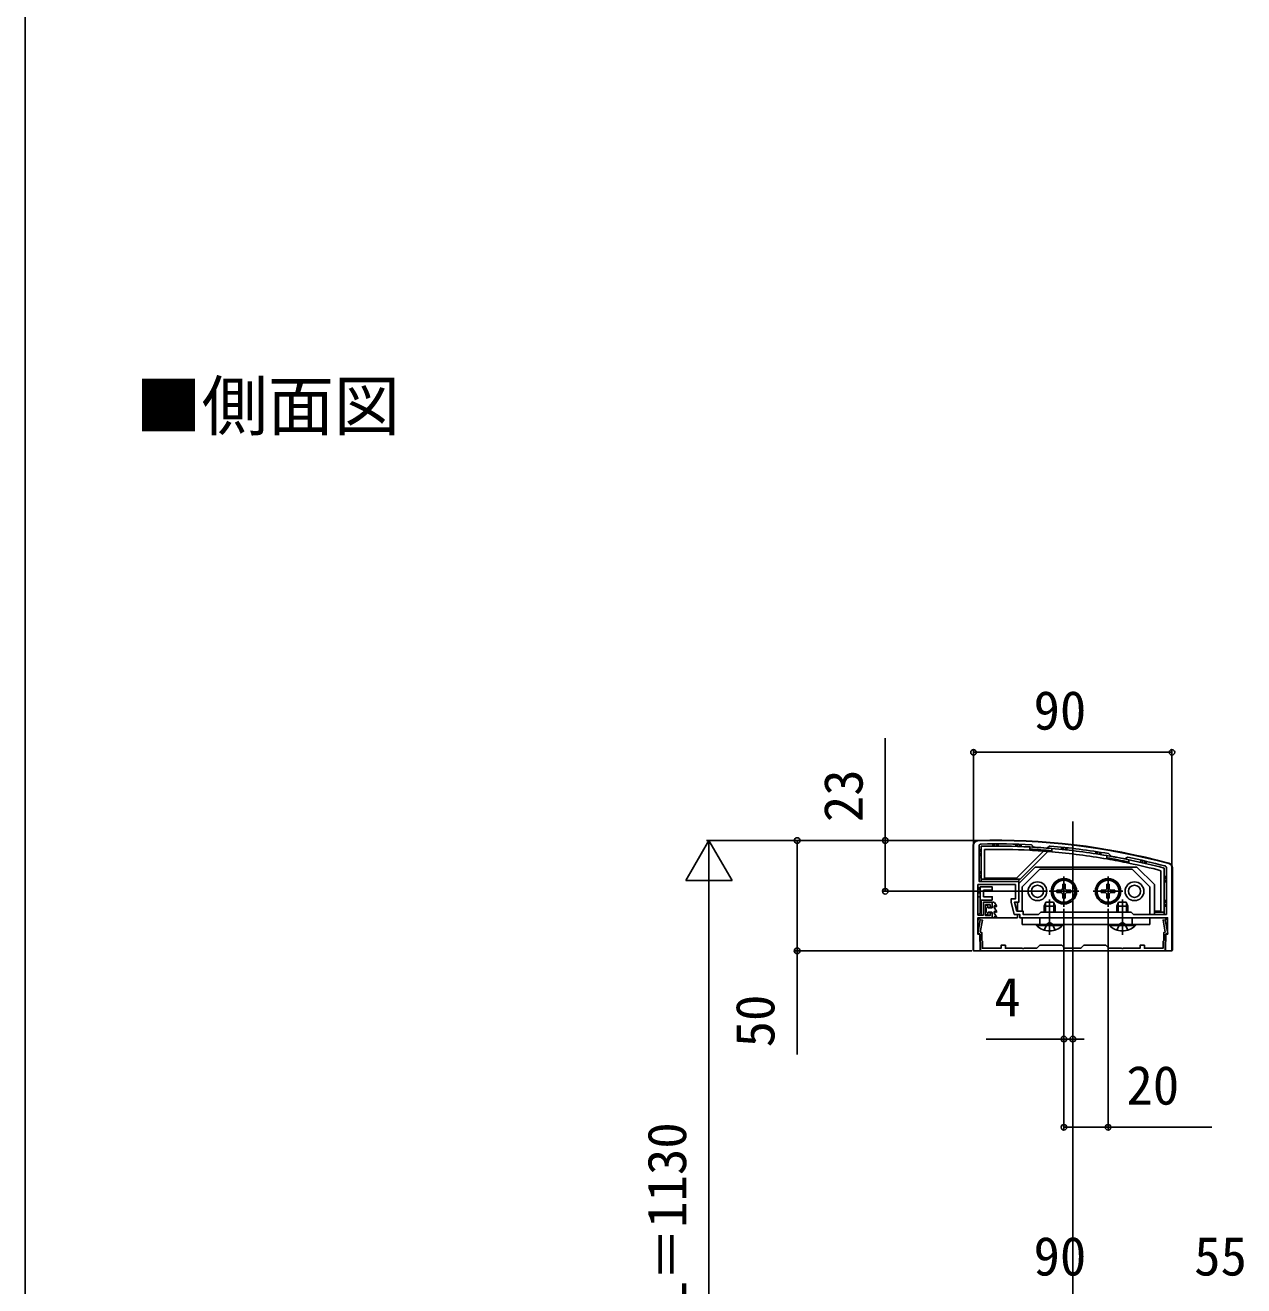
# Model space of a CAD drawing. Units: millimetres, scale not verified. Extents: x -1050 to 1050, y -1570 to 1562.
# Drawn here: x -1050 to -497, y -575 to -4 of the extents above; entities that cross this region are included whole.
import ezdxf
from ezdxf.enums import TextEntityAlignment as Align

# ---------------------------------------------------------------- set-up
doc = ezdxf.new("R2010")
doc.units = ezdxf.units.MM
doc.header["$LTSCALE"] = 8
for name, color, linetype in [('0-2_USER1', 3, 'Continuous'), ('0-3_YKK_11', 7, 'Continuous'), ('0-4_YKK_12', 2, 'Continuous'), ('0-5_YKK_13', 4, 'Continuous'), ('0-6_YKK_D', 6, 'Continuous'), ('0-7_YKK_ZWAK', 7, 'Continuous')]:
    doc.layers.add(name, color=color, linetype=linetype)
doc.styles.add('ＭＳ ゴシック', font='')
doc.styles.get('ＭＳ ゴシック').set_extended_font_data('MS Gothic')

msp = doc.modelspace()

# ---------------------------------------------------------------- linework, layer by layer
at = {"layer": '0-3_YKK_11'}
for points in [[(-620, -375.579), (-620, -423.472), (-617, -423.472), (-617, -415.972), (-618, -415.972), (-618, -408.472), (-611.5, -408.472), (-611.5, -406.222), (-612.5, -406.222), (-612.5, -407.472), (-614.5, -407.472), (-614.5, -402.472), (-612.5, -402.472), (-612.5, -403.722), (-611.5, -403.722), (-611.5, -401.472), (-615.5, -401.472), (-615.5, -407.272), (-618, -407.272), (-618, -393.472), (-601, -393.472), (-601, -399.972), (-603, -399.972), (-603, -401.374), (-601.5, -406.972), (-599, -406.972), (-599, -408.472), (-585.958, -408.472), (-585.775, -408.352), (-585.225, -408.352), (-585.042, -408.472)], [(-617.5, -376.043), (-617.5, -391.972), (-599.5, -391.972), (-599.5, -401.472), (-601.421, -401.472), (-600.349, -405.472), (-597.5, -405.472), (-597.5, -406.972), (-590.5, -406.972), (-589.5, -405.972)], [(-592.386, -376.494), (-592.581, -376.407), (-593.481, -375.506), (-593.677, -375.419)], [(-585.286, -375.997), (-585.504, -376.066), (-586.406, -376.823), (-586.622, -376.892)], [(-557.407, -380.658), (-557.567, -380.574), (-558.666, -379.474), (-558.827, -379.391)], [(-550.08, -381.048), (-550.29, -381.082), (-551.402, -381.724), (-551.611, -381.758)], [(-589.5, -405.972), (-548.5, -405.972), (-547.5, -406.972), (-532.5, -406.972), (-532.5, -385.976)], [(-585.042, -408.472), (-532, -408.472), (-532, -415.972), (-533, -415.972), (-533, -423.472), (-530, -423.472), (-530, -385.861)], [(-533.15, -423.472), (-616.85, -423.472), (-616.85, -419.472), (-617.2, -419.122), (-617.2, -415.817), (-618.043, -415.591), (-616.949, -409.385), (-615.964, -409.559), (-616.917, -414.961), (-616.3, -415.126), (-616.3, -418.749), (-615.95, -419.099), (-615.95, -422.272), (-607.5, -422.272), (-607.5, -420.972), (-605.5, -420.972), (-605.5, -422.272), (-597.958, -422.272), (-597.775, -422.392), (-597.225, -422.392), (-597.042, -422.272), (-591.3, -422.272), (-590, -420.972), (-580, -420.972), (-578.7, -422.272), (-571.3, -422.272), (-570, -420.972), (-560, -420.972), (-558.7, -422.272), (-552.958, -422.272), (-552.775, -422.392), (-552.225, -422.392), (-552.042, -422.272), (-544.5, -422.272), (-544.5, -420.972), (-542.5, -420.972), (-542.5, -422.272), (-534.05, -422.272), (-534.05, -419.099), (-533.7, -418.749)], [(-533.7, -418.749), (-533.7, -415.126), (-533.083, -414.961), (-534.036, -409.559), (-533.051, -409.385), (-531.957, -415.591), (-532.8, -415.817), (-532.8, -419.122), (-533.15, -419.472), (-533.15, -423.472)]]:
    msp.add_lwpolyline(points, dxfattribs=at)
for centre, radius, start, end in [((-618, -375.579), 2, 91.53833, 179.99998), ((-610, -673.472), 300, 74.82636, 91.53834), ((-616.5, -376.043), 1, 91.25194, 180), ((-610, -673.471), 298.499, 86.86527, 91.25195), ((-610, -673.471), 297.499, 85.49303, 86.60578), ((-610, -673.472), 298.5, 80.12884, 85.25091), ((-609.999, -673.466), 297.494, 78.6813, 79.81765), ((-610, -673.47), 298.498, 75.09939, 78.41997), ((-533.5, -385.976), 1, 0, 75.09941), ((-532, -385.861), 2, 359.99999, 74.82639)]:
    msp.add_arc(centre, radius, start, end, dxfattribs=at)
at = {"layer": '0-4_YKK_12'}
msp.add_line((-575, -364.768), (-575, -948.218), dxfattribs=at)
at = {"layer": '0-5_YKK_13'}
for p, q in [((-620.2, -375.576), (-620.2, -423.172)), ((-616.5, -376.043), (-616.5, -390.972)), ((-611.25, -374.975), (-611.25, -375.975)), ((-610.5, -375.372), (-610.5, -375.972)), ((-609.5, -375.372), (-609.5, -375.972)), ((-608.75, -375.975), (-608.75, -374.975)), ((-600.832, -375.113), (-600.867, -376.112)), ((-598.368, -376.199), (-598.333, -375.2)), ((-594.5, -377.377), (-594.5, -376.376)), ((-584.5, -377.067), (-584.5, -378.071)), ((-580.042, -376.479), (-580.146, -377.474)), ((-577.66, -377.735), (-577.555, -376.74)), ((-616.5, -377.722), (-617.5, -377.722)), ((-617.5, -380.222), (-616.5, -380.222)), ((-616.5, -378.472), (-617.1, -378.472)), ((-616.5, -379.472), (-617.1, -379.472)), ((-615, -377.514), (-615, -390.472)), ((-600.536, -390.472), (-588.33, -378.266)), ((-594.5, -377.377), (-594.5, -377.878)), ((-584.5, -378.572), (-584.5, -378.071)), ((-564.539, -378.454), (-564.696, -379.442)), ((-562.227, -379.833), (-562.07, -378.845)), ((-559.5, -381.304), (-559.5, -380.289)), ((-559.5, -381.304), (-559.5, -381.812)), ((-549.5, -382.189), (-549.5, -383.21)), ((-544.071, -382.344), (-544.296, -383.318)), ((-541.86, -383.881), (-541.635, -382.906)), ((-616.5, -387.722), (-617.5, -387.722)), ((-617.1, -388.472), (-616.5, -388.472)), ((-599.5, -392.972), (-592, -385.472)), ((-590, -386.472), (-598, -394.472)), ((-590, -386.472), (-548, -386.472)), ((-549.5, -383.721), (-549.5, -383.21)), ((-548, -386.472), (-540, -394.472)), ((-533.5, -405.972), (-533.5, -385.976)), ((-529.8, -423.172), (-529.8, -385.859)), ((-617.5, -390.222), (-616.5, -390.222)), ((-616.5, -389.472), (-617.1, -389.472)), ((-615, -390.472), (-600.536, -390.472)), ((-598.914, -390.972), (-599.914, -391.972)), ((-579, -390.722), (-584, -393.609)), ((-584, -393.609), (-584, -399.335)), ((-579.5, -393.322), (-579.5, -394.972)), ((-578.5, -393.322), (-579.5, -393.322)), ((-579, -403.506), (-579, -389.791)), ((-579, -390.722), (-574, -393.609)), ((-578.5, -393.322), (-578.5, -394.972)), ((-574, -399.335), (-574, -393.609)), ((-559, -390.722), (-564, -393.609)), ((-564, -393.609), (-564, -399.335)), ((-559.5, -393.322), (-559.5, -394.972)), ((-558.5, -393.322), (-559.5, -393.322)), ((-559, -403.506), (-559, -389.791)), ((-559, -390.722), (-554, -393.609)), ((-558.5, -393.322), (-558.5, -394.972)), ((-554, -399.335), (-554, -393.609)), ((-538, -393.472), (-538, -405.472)), ((-532.5, -389.722), (-533.5, -389.722)), ((-532.9, -390.472), (-533.5, -390.472)), ((-532.9, -391.472), (-533.5, -391.472)), ((-533.5, -392.222), (-532.5, -392.222)), ((-617, -394.722), (-618, -394.722)), ((-618, -397.222), (-617, -397.222)), ((-617.6, -395.472), (-617, -395.472)), ((-617.6, -396.472), (-617, -396.472)), ((-617, -394.472), (-617, -398.972)), ((-617, -398.972), (-617, -406.272)), ((-615.5, -395.972), (-611.5, -395.972)), ((-615.5, -398.972), (-615.5, -395.972)), ((-598, -394.472), (-598, -405.472)), ((-585.75, -396.472), (-572.32, -396.472)), ((-579, -402.222), (-584, -399.335)), ((-582.15, -395.972), (-580.5, -395.972)), ((-582.15, -395.972), (-582.15, -396.972)), ((-582.15, -396.972), (-580.5, -396.972)), ((-579.5, -397.972), (-579.5, -399.622)), ((-579.5, -399.622), (-578.5, -399.622)), ((-579, -402.222), (-574, -399.335)), ((-578.5, -397.972), (-578.5, -399.622)), ((-577.5, -395.972), (-575.85, -395.972)), ((-577.5, -396.972), (-575.85, -396.972)), ((-575.85, -396.972), (-575.85, -395.972)), ((-565.75, -396.472), (-552.32, -396.472)), ((-559, -402.222), (-564, -399.335)), ((-562.15, -395.972), (-560.5, -395.972)), ((-562.15, -395.972), (-562.15, -396.972)), ((-562.15, -396.972), (-560.5, -396.972)), ((-559.5, -397.972), (-559.5, -399.622)), ((-559.5, -399.622), (-558.5, -399.622)), ((-559, -402.222), (-554, -399.335)), ((-558.5, -397.972), (-558.5, -399.622)), ((-557.5, -395.972), (-555.85, -395.972)), ((-557.5, -396.972), (-555.85, -396.972)), ((-555.85, -396.972), (-555.85, -395.972)), ((-540, -394.472), (-540, -406.972)), ((-616.5, -400.472), (-611.5, -400.472)), ((-616.5, -406.272), (-616.5, -400.472)), ((-614.5, -403.597), (-614.5, -403.072)), ((-614.2, -402.772), (-613.8, -402.772)), ((-613.5, -403.772), (-613.5, -403.072)), ((-613.3, -403.972), (-611.7, -403.972)), ((-611.5, -401.772), (-611.5, -403.772)), ((-610.78, -401.472), (-611.2, -401.472)), ((-610.7, -403.864), (-610.7, -403.292)), ((-609.554, -405.5), (-610.7, -403.864)), ((-609.554, -403), (-610.535, -401.6)), ((-609.972, -403.418), (-610.385, -403.128)), ((-609.972, -405.918), (-610.385, -405.628)), ((-600, -405.472), (-600, -401.472)), ((-587.2, -401.472), (-588, -403.172)), ((-587.346, -405.972), (-587.346, -401.782)), ((-587.2, -401.472), (-583.8, -401.472)), ((-585.5, -416.18), (-585.5, -400.146)), ((-583.8, -401.472), (-583, -403.172)), ((-583.654, -405.972), (-583.654, -401.782)), ((-583, -405.972), (-583, -403.172)), ((-554.2, -401.472), (-555, -403.172)), ((-554.346, -405.972), (-554.346, -401.782)), ((-554.2, -401.472), (-550.8, -401.472)), ((-552.5, -416.18), (-552.5, -400.146)), ((-550.8, -401.472), (-550, -403.172)), ((-550.654, -405.972), (-550.654, -401.782)), ((-550, -405.972), (-550, -403.172)), ((-532.5, -400.722), (-533.5, -400.722)), ((-533.5, -401.472), (-532.9, -401.472)), ((-532.9, -402.472), (-533.5, -402.472)), ((-533.5, -403.222), (-532.5, -403.222)), ((-618, -407.272), (-617, -406.272)), ((-616.5, -407.272), (-618, -407.272)), ((-618, -415.672), (-618, -409.972)), ((-617, -406.272), (-616.5, -406.272)), ((-616.5, -406.272), (-616.5, -407.272)), ((-616.5, -408.472), (-600, -408.472)), ((-614.5, -406.347), (-614.5, -406.872)), ((-614.2, -407.172), (-613.8, -407.172)), ((-613.5, -406.172), (-613.5, -406.872)), ((-613.3, -405.972), (-611.7, -405.972)), ((-611.5, -408.172), (-611.5, -406.172)), ((-611.2, -408.472), (-610.9, -408.472)), ((-610.7, -405.792), (-610.7, -406.364)), ((-609.554, -408), (-610.7, -406.364)), ((-610.7, -408.292), (-610.7, -408.272)), ((-609.972, -408.418), (-610.385, -408.128)), ((-600, -408.472), (-600, -406.972)), ((-540, -408.472), (-598, -408.472)), ((-598, -408.472), (-598, -411.472)), ((-598, -411.472), (-540, -411.472)), ((-591.4, -411.981), (-591.4, -411.472)), ((-591.4, -411.472), (-579.6, -411.472)), ((-590, -408.472), (-590, -411.472)), ((-558.4, -411.981), (-558.4, -411.472)), ((-558.4, -411.472), (-546.6, -411.472)), ((-548, -408.472), (-548, -411.472)), ((-540, -408.472), (-540, -411.472)), ((-538, -405.972), (-533.5, -405.972)), ((-538, -408.472), (-533.5, -408.472)), ((-533.5, -405.972), (-533.5, -406.972)), ((-532, -409.972), (-532, -415.672)), ((-617.3, -415.972), (-617.7, -415.972)), ((-532.3, -415.972), (-532.7, -415.972))]:
    msp.add_line(p, q, dxfattribs=at)
for points in [[(-600.117, -376.136), (-600.112, -375.986), (-600.107, -375.836), (-600.101, -375.686), (-600.096, -375.536)], [(-599.097, -375.571), (-599.102, -375.721), (-599.107, -375.871), (-599.112, -376.021), (-599.118, -376.171)], [(-579.4, -377.55), (-579.384, -377.401), (-579.369, -377.251), (-579.353, -377.102), (-579.337, -376.953)], [(-578.343, -377.057), (-578.358, -377.207), (-578.374, -377.356), (-578.39, -377.505), (-578.406, -377.654)], [(-616.5, -390.972), (-598.914, -390.972), (-586.36, -378.418)], [(-563.955, -379.557), (-563.931, -379.409), (-563.908, -379.26), (-563.884, -379.112), (-563.861, -378.964)], [(-562.873, -379.12), (-562.897, -379.269), (-562.92, -379.417), (-562.943, -379.565), (-562.967, -379.713)], [(-543.564, -383.485), (-543.531, -383.339), (-543.497, -383.192), (-543.463, -383.046), (-543.429, -382.9)], [(-592, -385.472), (-546, -385.472), (-538, -393.472)], [(-542.455, -383.125), (-542.466, -383.174), (-542.497, -383.308), (-542.528, -383.442), (-542.59, -383.71)], [(-535, -387.131), (-535, -405.472), (-538, -405.472), (-538, -405.972)], [(-599.914, -391.972), (-616.5, -391.972), (-616.5, -390.972)], [(-618, -407.272), (-618, -398.972), (-617, -398.972)], [(-611.5, -395.972), (-611.5, -394.472), (-617, -394.472)], [(-611.5, -400.472), (-611.5, -398.972), (-615.5, -398.972)], [(-588, -405.972), (-588, -403.172), (-583, -403.172)], [(-555, -405.972), (-555, -403.172), (-550, -403.172)], [(-591.4, -411.981), (-579.6, -411.981), (-579.6, -411.472)], [(-588, -414.083), (-586.645, -411.305), (-585.5, -410.696)], [(-583, -414.083), (-584.355, -411.305), (-585.5, -410.696)], [(-558.4, -411.981), (-546.6, -411.981), (-546.6, -411.472)], [(-555, -414.083), (-553.645, -411.305), (-552.5, -410.696)], [(-550, -414.083), (-551.355, -411.305), (-552.5, -410.696)], [(-533.5, -406.972), (-538, -406.972), (-538, -405.972)], [(-619.9, -423.472), (-617, -423.472), (-617, -416.272)], [(-533, -416.272), (-533, -423.472), (-530.1, -423.472)]]:
    msp.add_lwpolyline(points, dxfattribs=at)
for centre, radius in [((-591, -396.472), 4.25), ((-591, -396.472), 2.75), ((-579, -396.472), 5.75), ((-579, -396.472), 5), ((-559, -396.472), 5.75), ((-559, -396.472), 5), ((-547, -396.472), 4.25), ((-547, -396.472), 2.75)]:
    msp.add_circle(centre, radius, dxfattribs=at)
for centre, radius, start, end in [((-618.004, -375.576), 2.196, 91.51871, 180.02018), ((-610, -673.472), 300.2, 74.82593, 91.53889), ((-610, -673.472), 297.5, 87.01349, 91.25194), ((-610, -375.372), 0.5, 126.89864, 180), ((-610, -375.372), 0.5, 0, 53.10136), ((-599.596, -375.554), 0.5, 124.89877, 178.00009), ((-599.596, -375.554), 0.5, 358.00002, 51.10123), ((-610, -673.472), 297.5, 85.0829, 87.01349), ((-610, -673.472), 297.5, 80.22684, 85.0829), ((-578.84, -377.005), 0.5, 120.89871, 174.00002), ((-578.84, -377.005), 0.5, 354, 47.10129), ((-617.1, -378.972), 0.5, 90, 143.13012), ((-617.1, -378.972), 0.5, 216.86988, 270), ((-610, -673.472), 296, 86.99834, 90.96788), ((-610, -673.472), 296.5, 85.06627, 87.00341), ((-610, -673.472), 296, 85.05792, 86.99834), ((-610, -673.472), 296, 80.17682, 85.05792), ((-563.367, -379.042), 0.5, 117.89873, 171.00018), ((-563.367, -379.042), 0.5, 351.00001, 44.10127), ((-610, -673.472), 297.5, 78.26641, 80.22684), ((-610, -673.472), 296.5, 78.22627, 80.19355), ((-610, -673.472), 296, 78.2061, 80.17682), ((-610, -673.472), 297.5, 75.0994, 78.26641), ((-542.942, -383.012), 0.5, 113.89894, 167), ((-542.942, -383.012), 0.5, 346.99999, 40.10106), ((-617.1, -388.972), 0.5, 90, 143.13012), ((-610, -673.472), 296, 75.32248, 78.2061), ((-531.996, -385.858), 2.196, 359.98742, 74.8387), ((-617.1, -388.972), 0.5, 216.86988, 270), ((-532.9, -390.972), 0.5, 36.86991, 90), ((-532.9, -390.972), 0.5, 270, 323.13009), ((-617.6, -395.972), 0.5, 90, 143.13012), ((-617.6, -395.972), 0.5, 216.86988, 270), ((-580.5, -394.972), 1, 270, 0), ((-580.5, -397.972), 1, 0, 90), ((-577.5, -394.972), 1, 180, 270), ((-577.5, -397.972), 1, 90, 180), ((-560.5, -394.972), 1, 270, 0), ((-560.5, -397.972), 1, 0, 90), ((-557.5, -394.972), 1, 180, 270), ((-557.5, -397.972), 1, 90, 180), ((-614.2, -403.072), 0.3, 89.99956, 180), ((-617.5, -404.972), 3.3, 335.37958, 24.61953), ((-613.8, -403.072), 0.3, 0, 89.99956), ((-613.3, -403.772), 0.2, 180, 269.99956), ((-611.7, -403.772), 0.2, 269.99956, 0), ((-611.2, -401.772), 0.3, 89.99956, 180), ((-610.78, -401.772), 0.3, 34.99956, 89.99956), ((-610.5, -403.292), 0.2, 54.99956, 180), ((-610.5, -405.792), 0.2, 54.99956, 180), ((-609.8, -403.172), 0.3, 234.99956, 34.99956), ((-609.8, -405.672), 0.3, 234.99956, 34.99956), ((-532.9, -401.972), 0.5, 36.86991, 90), ((-532.9, -401.972), 0.5, 270, 323.13009), ((-616.5, -409.972), 1.5, 90, 180), ((-614.2, -406.872), 0.3, 180, 269.99956), ((-613.8, -406.872), 0.3, 269.99956, 0), ((-613.3, -406.172), 0.2, 89.99956, 180), ((-611.7, -406.172), 0.2, 0, 89.99956), ((-611.2, -408.172), 0.3, 180, 269.99956), ((-610.9, -408.272), 0.2, 269.99956, 0), ((-610.5, -408.292), 0.2, 54.99956, 180), ((-609.8, -408.172), 0.3, 234.99956, 34.99956), ((-533.5, -409.972), 1.5, 0, 90), ((-617.7, -415.672), 0.3, 180, 270), ((-617.3, -416.272), 0.3, 0, 90), ((-585.5, -406.24), 8.232, 224.2189, 315.7811), ((-552.5, -406.24), 8.232, 224.2189, 315.7811), ((-532.7, -416.272), 0.3, 90, 180), ((-532.3, -415.672), 0.3, 270, 0)]:
    msp.add_arc(centre, radius, start, end, dxfattribs=at)
for centre, major_axis, start_param, end_param in [((-619.9, -423.172), (-0.213, -0.213), 5.4991567, 7.0672139), ((-530.1, -423.172), (-0.213, 0.213), 2.357564, 3.9256213)]:
    msp.add_ellipse(centre, major_axis=major_axis, ratio=0.997265, start_param=start_param, end_param=end_param, dxfattribs=at)
at = {"layer": '0-6_YKK_D'}
for p, q in [((-620, -374.579), (-620, -332.472)), ((-620, -333.472), (-530, -333.472)), ((-530, -384.861), (-530, -332.472)), ((-740, -373.472), (-750.5, -391.659)), ((-611, -373.472), (-741, -373.472)), ((-740, -373.472), (-729.5, -391.659)), ((-740, -373.472), (-740, -409.845)), ((-611, -373.472), (-701, -373.472)), ((-611, -373.472), (-661, -373.472)), ((-750.5, -391.659), (-729.5, -391.659)), ((-740, -394.472), (-740, -652.472)), ((-586.75, -396.472), (-661, -396.472)), ((-579, -404.506), (-579, -464.472)), ((-579, -404.506), (-579, -504.472)), ((-559, -404.506), (-559, -504.472)), ((-620.7, -423.472), (-701, -423.472)), ((-579, -463.472), (-614.336, -463.472)), ((-575, -463.472), (-579, -463.472)), ((-575, -463.472), (-569.9, -463.472))]:
    msp.add_line(p, q, dxfattribs=at)
for points in [[(-660, -396.472), (-660, -373.472), (-660, -327.008)], [(-700, -373.472), (-700, -423.472), (-700, -470.481)], [(-579, -503.472), (-559, -503.472), (-511.991, -503.472)]]:
    msp.add_lwpolyline(points, dxfattribs=at)
for centre in [(-620, -333.472), (-530, -333.472), (-700, -373.472), (-660, -373.472), (-660, -396.472), (-700, -423.472), (-579, -463.472), (-575, -463.472), (-579, -503.472), (-559, -503.472)]:
    msp.add_circle(centre, 1.275, dxfattribs=at)
at = {"layer": '0-7_YKK_ZWAK'}
msp.add_line((-1050, 1490), (-1050, -1570), dxfattribs=at)

# ---------------------------------------------------------------- texts
at = {"layer": '0-2_USER1', "style": 'ＭＳ ゴシック'}
msp.add_text('■側面図', height=21.99, dxfattribs=at).set_placement((-1000, -194), align=Align.BOTTOM_LEFT)
at = {"layer": '0-6_YKK_D', "style": 'ＭＳ ゴシック'}
for s, p in [('90', (-592.795, -328.472)), ('4', (-610.564, -458.472)), ('20', (-550.673, -498.472)), ('90', (-592.795, -575.972)), ('55', (-519.955, -575.972))]:
    msp.add_text(s, height=17.6, dxfattribs=at).set_placement(p, align=Align.BOTTOM_LEFT)
for s, p in [('23', (-665, -365.145)), ('50', (-705, -467.254)), ('HL＝1130', (-745, -597.04))]:
    msp.add_text(s, height=17.6, rotation=90, dxfattribs=at).set_placement(p, align=Align.BOTTOM_LEFT)

doc.saveas('drawing.dxf')
